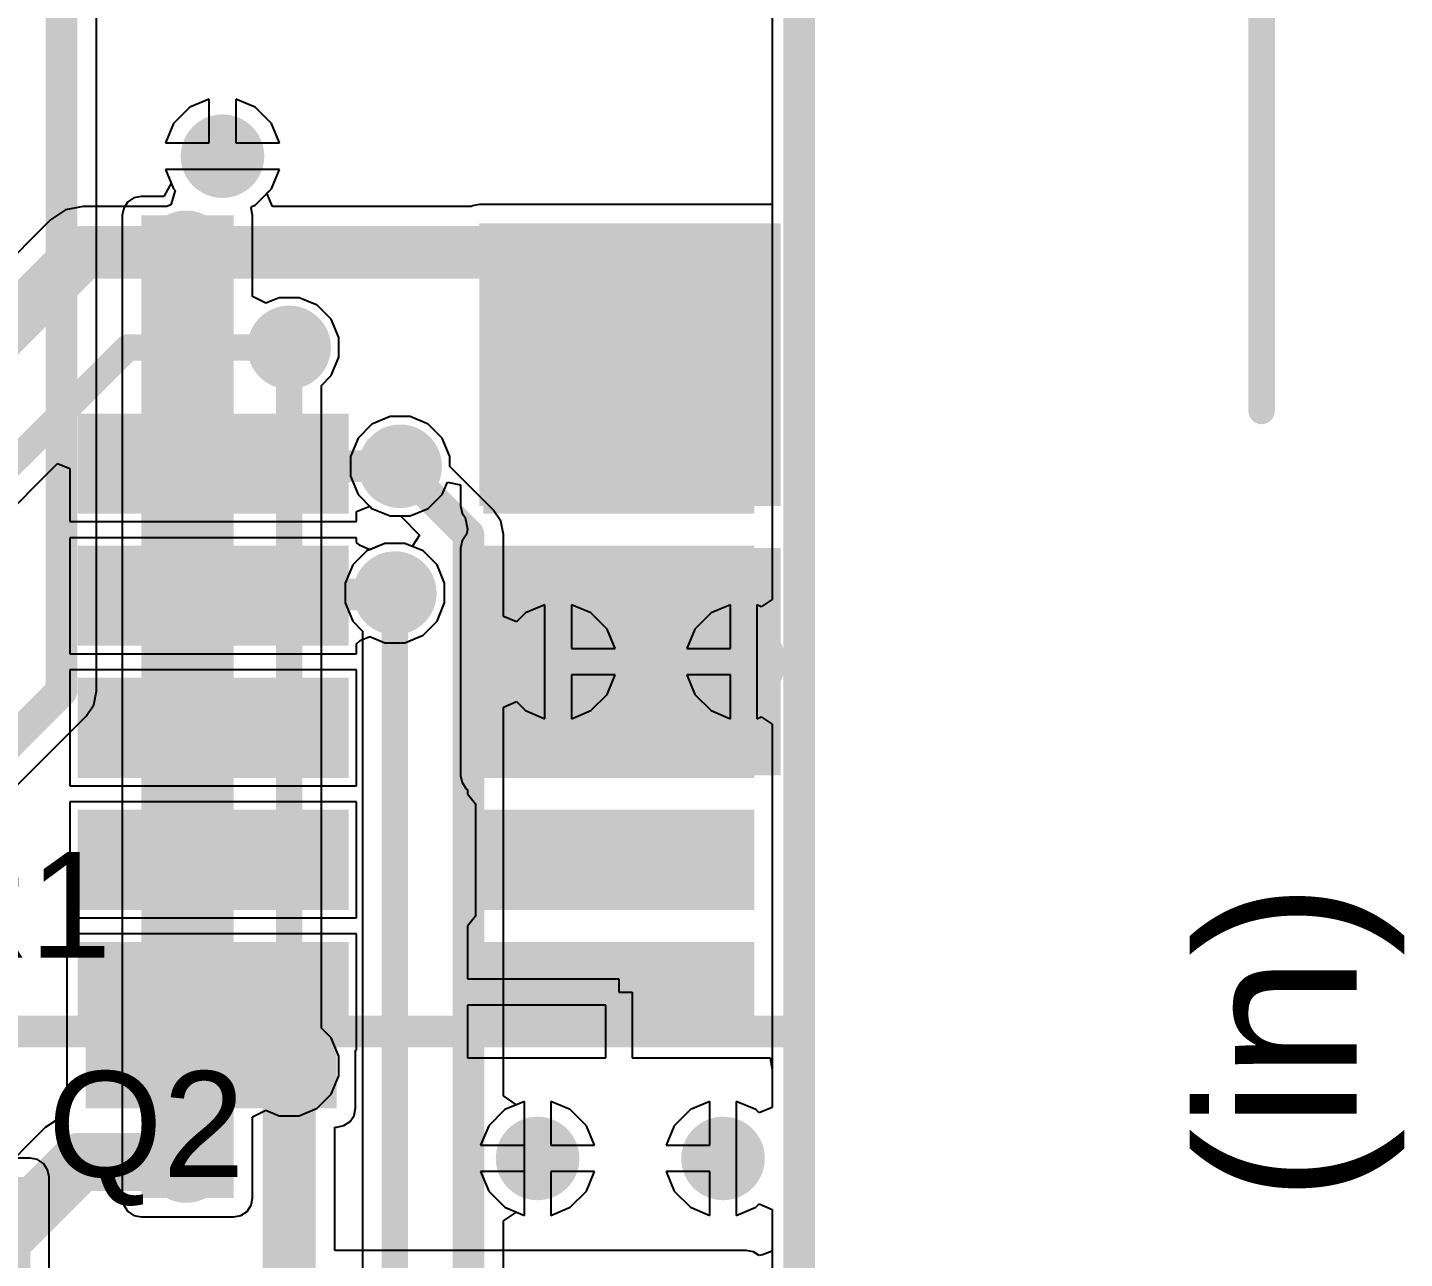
# Model space of a CAD drawing. Header units: millimetres. Extents: x -48 to 200, y -49 to 27.
# Drawn here: x 3.641 to 4.162, y 0.845 to 1.311 of the extents above; entities that cross this region are included whole.
import ezdxf

# ---------------------------------------------------------------- set-up
doc = ezdxf.new("R2010")
doc.units = ezdxf.units.MM
doc.header["$MEASUREMENT"] = 0
for name, color, linetype in [('BottomLayer', 5, 'Continuous'), ('BottomPaste', 16, 'Continuous'), ('BottomSolder', 6, 'Continuous'), ('Mechanical1', 6, 'Continuous'), ('Mechanical2', 216, 'Continuous'), ('TopLayer', 1, 'Continuous'), ('TopOverlay', 2, 'Continuous'), ('TopSolder', 216, 'Continuous'), ('ViaHoleLayer', 16, 'Continuous')]:
    doc.layers.add(name, color=color, linetype=linetype)
doc.styles.add('Arial', font='', dxfattribs={"height": 0.2})
doc.styles.get('Arial').set_extended_font_data('Arial')

# ---------------------------------------------------------------- blocks, each defined once
blk = doc.blocks.new('20021121_00010C4LF__B_50')
at = {"layer": 'BottomLayer'}
for points in [[(-0.11496, 0.12402), (-0.08504, 0.12402), (-0.08504, 0.02953), (-0.11496, 0.02953)], [(-0.06496, 0.12402), (-0.03504, 0.12402), (-0.03504, 0.02953), (-0.06496, 0.02953)], [(-0.01496, 0.12402), (0.01496, 0.12402), (0.01496, 0.02953), (-0.01496, 0.02953)], [(0.03504, 0.12402), (0.06496, 0.12402), (0.06496, 0.02953), (0.03504, 0.02953)], [(0.08504, 0.12402), (0.11496, 0.12402), (0.11496, 0.02953), (0.08504, 0.02953)], [(-0.11496, -0.02953), (-0.08504, -0.02953), (-0.08504, -0.12402), (-0.11496, -0.12402)], [(-0.06496, -0.02953), (-0.03504, -0.02953), (-0.03504, -0.12402), (-0.06496, -0.12402)], [(-0.01496, -0.02953), (0.01496, -0.02953), (0.01496, -0.12402), (-0.01496, -0.12402)], [(0.03504, -0.02953), (0.06496, -0.02953), (0.06496, -0.12402), (0.03504, -0.12402)], [(0.08504, -0.02953), (0.11496, -0.02953), (0.11496, -0.12402), (0.08504, -0.12402)]]:
    blk.add_hatch(color=5, dxfattribs=at).paths.add_polyline_path(points)
at = {"layer": 'BottomPaste'}
for points in [[(-0.11496, 0.12402), (-0.08504, 0.12402), (-0.08504, 0.02953), (-0.11496, 0.02953)], [(-0.06496, 0.12402), (-0.03504, 0.12402), (-0.03504, 0.02953), (-0.06496, 0.02953)], [(-0.01496, 0.12402), (0.01496, 0.12402), (0.01496, 0.02953), (-0.01496, 0.02953)], [(0.03504, 0.12402), (0.06496, 0.12402), (0.06496, 0.02953), (0.03504, 0.02953)], [(0.08504, 0.12402), (0.11496, 0.12402), (0.11496, 0.02953), (0.08504, 0.02953)], [(-0.11496, -0.02953), (-0.08504, -0.02953), (-0.08504, -0.12402), (-0.11496, -0.12402)], [(-0.06496, -0.02953), (-0.03504, -0.02953), (-0.03504, -0.12402), (-0.06496, -0.12402)], [(-0.01496, -0.02953), (0.01496, -0.02953), (0.01496, -0.12402), (-0.01496, -0.12402)], [(0.03504, -0.02953), (0.06496, -0.02953), (0.06496, -0.12402), (0.03504, -0.12402)], [(0.08504, -0.02953), (0.11496, -0.02953), (0.11496, -0.12402), (0.08504, -0.12402)]]:
    blk.add_hatch(color=16, dxfattribs=at).paths.add_polyline_path(points)
at = {"layer": 'BottomSolder'}
for points in [[(-0.11896, 0.12802), (-0.08104, 0.12802), (-0.08104, 0.02553), (-0.11896, 0.02553)], [(-0.06896, 0.12802), (-0.03104, 0.12802), (-0.03104, 0.02553), (-0.06896, 0.02553)], [(-0.01896, 0.12802), (0.01896, 0.12802), (0.01896, 0.02553), (-0.01896, 0.02553)], [(0.03104, 0.12802), (0.06896, 0.12802), (0.06896, 0.02553), (0.03104, 0.02553)], [(0.08104, 0.12802), (0.11896, 0.12802), (0.11896, 0.02553), (0.08104, 0.02553)], [(-0.11896, -0.02553), (-0.08104, -0.02553), (-0.08104, -0.12802), (-0.11896, -0.12802)], [(-0.06896, -0.02553), (-0.03104, -0.02553), (-0.03104, -0.12802), (-0.06896, -0.12802)], [(-0.01896, -0.02553), (0.01896, -0.02553), (0.01896, -0.12802), (-0.01896, -0.12802)], [(0.03104, -0.02553), (0.06896, -0.02553), (0.06896, -0.12802), (0.03104, -0.12802)], [(0.08104, -0.02553), (0.11896, -0.02553), (0.11896, -0.12802), (0.08104, -0.12802)]]:
    blk.add_hatch(color=6, dxfattribs=at).paths.add_polyline_path(points)

msp = doc.modelspace()

# ---------------------------------------------------------------- hatches: boundary and pattern name
at = {"layer": 'BottomLayer'}
h = msp.add_hatch(color=5, dxfattribs=at)
edge = h.paths.add_edge_path()
edge.add_arc((3.71477, 1.26238), 0.01181, 0, 360)
h = msp.add_hatch(color=5, dxfattribs=at)
edge = h.paths.add_edge_path()
edge.add_arc((3.701, 1.226), 0.01181, 0, 360)
for points in [[(3.812, 1.13), (3.926, 1.13), (3.926, 1.237), (3.812, 1.237)], [(3.812, 1.028), (3.926, 1.028), (3.926, 1.114), (3.812, 1.114)], [(3.663, 0.902), (3.758, 0.902), (3.758, 0.96), (3.663, 0.96)]]:
    msp.add_hatch(color=5, dxfattribs=at).paths.add_polyline_path(points)
h = msp.add_hatch(color=5, dxfattribs=at)
edge = h.paths.add_edge_path()
edge.add_arc((3.74, 1.19), 0.01181, 0, 360)
h = msp.add_hatch(color=5, dxfattribs=at)
edge = h.paths.add_edge_path()
edge.add_arc((3.782, 1.145), 0.01181, 0, 360)
h = msp.add_hatch(color=5, dxfattribs=at)
edge = h.paths.add_edge_path()
edge.add_arc((3.78, 1.097), 0.01181, 0, 360)
h = msp.add_hatch(color=5, dxfattribs=at)
edge = h.paths.add_edge_path()
edge.add_arc((3.84181, 1.071), 0.01181, 0, 360)
h = msp.add_hatch(color=5, dxfattribs=at)
edge = h.paths.add_edge_path()
edge.add_arc((3.912, 1.071), 0.01181, 0, 360)
h = msp.add_hatch(color=5, dxfattribs=at)
edge = h.paths.add_edge_path()
edge.add_arc((3.74, 0.918), 0.01181, 0, 360)
h = msp.add_hatch(color=5, dxfattribs=at)
edge = h.paths.add_edge_path()
edge.add_arc((3.701, 0.882), 0.01181, 0, 360)
h = msp.add_hatch(color=5, dxfattribs=at)
edge = h.paths.add_edge_path()
edge.add_arc((3.834, 0.883), 0.01181, 0, 360)
h = msp.add_hatch(color=5, dxfattribs=at)
edge = h.paths.add_edge_path()
edge.add_arc((3.90419, 0.883), 0.01181, 0, 360)
at = {"layer": 'BottomSolder'}
h = msp.add_hatch(color=6, dxfattribs=at)
edge = h.paths.add_edge_path()
edge.add_arc((3.71477, 1.26238), 0.01581, 0, 360)
h = msp.add_hatch(color=6, dxfattribs=at)
edge = h.paths.add_edge_path()
edge.add_arc((3.701, 1.226), 0.01581, 0, 360)
h = msp.add_hatch(color=6, dxfattribs=at)
edge = h.paths.add_edge_path()
edge.add_arc((3.74, 1.19), 0.01581, 0, 360)
h = msp.add_hatch(color=6, dxfattribs=at)
edge = h.paths.add_edge_path()
edge.add_arc((3.782, 1.145), 0.01581, 0, 360)
h = msp.add_hatch(color=6, dxfattribs=at)
edge = h.paths.add_edge_path()
edge.add_arc((3.78, 1.097), 0.01581, 0, 360)
h = msp.add_hatch(color=6, dxfattribs=at)
edge = h.paths.add_edge_path()
edge.add_arc((3.84181, 1.071), 0.01581, 0, 360)
h = msp.add_hatch(color=6, dxfattribs=at)
edge = h.paths.add_edge_path()
edge.add_arc((3.912, 1.071), 0.01581, 0, 360)
h = msp.add_hatch(color=6, dxfattribs=at)
edge = h.paths.add_edge_path()
edge.add_arc((3.74, 0.918), 0.01581, 0, 360)
h = msp.add_hatch(color=6, dxfattribs=at)
edge = h.paths.add_edge_path()
edge.add_arc((3.701, 0.882), 0.01581, 0, 360)
h = msp.add_hatch(color=6, dxfattribs=at)
edge = h.paths.add_edge_path()
edge.add_arc((3.834, 0.883), 0.01581, 0, 360)
h = msp.add_hatch(color=6, dxfattribs=at)
edge = h.paths.add_edge_path()
edge.add_arc((3.90419, 0.883), 0.01581, 0, 360)
at = {"layer": 'TopLayer'}
h = msp.add_hatch(color=1, dxfattribs=at)
edge = h.paths.add_edge_path()
edge.add_arc((3.71477, 1.26238), 0.01181, 0, 360)
for points in [[(3.684, 0.868), (3.719, 0.868), (3.719, 1.24), (3.684, 1.24)], [(3.58, 0.749), (3.642, 0.749), (3.642, 0.876), (3.58, 0.876)]]:
    msp.add_hatch(color=1, dxfattribs=at).paths.add_polyline_path(points)
h = msp.add_hatch(color=1, dxfattribs=at)
edge = h.paths.add_edge_path()
edge.add_arc((3.701, 1.226), 0.01181, 0, 360)
h = msp.add_hatch(color=1, dxfattribs=at)
edge = h.paths.add_edge_path()
edge.add_arc((3.74, 1.19), 0.01181, 0, 360)
h = msp.add_hatch(color=1, dxfattribs=at)
edge = h.paths.add_edge_path()
edge.add_arc((3.782, 1.145), 0.01181, 0, 360)
h = msp.add_hatch(color=1, dxfattribs=at)
edge = h.paths.add_edge_path()
edge.add_arc((3.78, 1.097), 0.01181, 0, 360)
h = msp.add_hatch(color=1, dxfattribs=at)
edge = h.paths.add_edge_path()
edge.add_arc((3.84181, 1.071), 0.01181, 0, 360)
h = msp.add_hatch(color=1, dxfattribs=at)
edge = h.paths.add_edge_path()
edge.add_arc((3.912, 1.071), 0.01181, 0, 360)
h = msp.add_hatch(color=1, dxfattribs=at)
edge = h.paths.add_edge_path()
edge.add_arc((3.74, 0.918), 0.01181, 0, 360)
h = msp.add_hatch(color=1, dxfattribs=at)
edge = h.paths.add_edge_path()
edge.add_arc((3.701, 0.882), 0.01181, 0, 360)
h = msp.add_hatch(color=1, dxfattribs=at)
edge = h.paths.add_edge_path()
edge.add_arc((3.834, 0.883), 0.01181, 0, 360)
h = msp.add_hatch(color=1, dxfattribs=at)
edge = h.paths.add_edge_path()
edge.add_arc((3.90419, 0.883), 0.01181, 0, 360)
at = {"layer": 'TopSolder'}
h = msp.add_hatch(color=216, dxfattribs=at)
edge = h.paths.add_edge_path()
edge.add_arc((3.71477, 1.26238), 0.01581, 0, 360)
h = msp.add_hatch(color=216, dxfattribs=at)
edge = h.paths.add_edge_path()
edge.add_arc((3.701, 1.226), 0.01581, 0, 360)
h = msp.add_hatch(color=216, dxfattribs=at)
edge = h.paths.add_edge_path()
edge.add_arc((3.74, 1.19), 0.01581, 0, 360)
h = msp.add_hatch(color=216, dxfattribs=at)
edge = h.paths.add_edge_path()
edge.add_arc((3.782, 1.145), 0.01581, 0, 360)
h = msp.add_hatch(color=216, dxfattribs=at)
edge = h.paths.add_edge_path()
edge.add_arc((3.78, 1.097), 0.01581, 0, 360)
h = msp.add_hatch(color=216, dxfattribs=at)
edge = h.paths.add_edge_path()
edge.add_arc((3.84181, 1.071), 0.01581, 0, 360)
h = msp.add_hatch(color=216, dxfattribs=at)
edge = h.paths.add_edge_path()
edge.add_arc((3.912, 1.071), 0.01581, 0, 360)
h = msp.add_hatch(color=216, dxfattribs=at)
edge = h.paths.add_edge_path()
edge.add_arc((3.74, 0.918), 0.01581, 0, 360)
h = msp.add_hatch(color=216, dxfattribs=at)
edge = h.paths.add_edge_path()
edge.add_arc((3.701, 0.882), 0.01581, 0, 360)
h = msp.add_hatch(color=216, dxfattribs=at)
edge = h.paths.add_edge_path()
edge.add_arc((3.834, 0.883), 0.01581, 0, 360)
h = msp.add_hatch(color=216, dxfattribs=at)
edge = h.paths.add_edge_path()
edge.add_arc((3.90419, 0.883), 0.01581, 0, 360)
at = {"layer": 'ViaHoleLayer'}
h = msp.add_hatch(color=16, dxfattribs=at)
edge = h.paths.add_edge_path()
edge.add_arc((3.71477, 1.26238), 0.00591, 0, 360)
h = msp.add_hatch(color=16, dxfattribs=at)
edge = h.paths.add_edge_path()
edge.add_arc((3.701, 1.226), 0.00591, 0, 360)
h = msp.add_hatch(color=16, dxfattribs=at)
edge = h.paths.add_edge_path()
edge.add_arc((3.74, 1.19), 0.00591, 0, 360)
h = msp.add_hatch(color=16, dxfattribs=at)
edge = h.paths.add_edge_path()
edge.add_arc((3.782, 1.145), 0.00591, 0, 360)
h = msp.add_hatch(color=16, dxfattribs=at)
edge = h.paths.add_edge_path()
edge.add_arc((3.78, 1.097), 0.00591, 0, 360)
h = msp.add_hatch(color=16, dxfattribs=at)
edge = h.paths.add_edge_path()
edge.add_arc((3.84181, 1.071), 0.00591, 0, 360)
h = msp.add_hatch(color=16, dxfattribs=at)
edge = h.paths.add_edge_path()
edge.add_arc((3.912, 1.071), 0.00591, 0, 360)
h = msp.add_hatch(color=16, dxfattribs=at)
edge = h.paths.add_edge_path()
edge.add_arc((3.74, 0.918), 0.00591, 0, 360)
h = msp.add_hatch(color=16, dxfattribs=at)
edge = h.paths.add_edge_path()
edge.add_arc((3.701, 0.882), 0.00591, 0, 360)
h = msp.add_hatch(color=16, dxfattribs=at)
edge = h.paths.add_edge_path()
edge.add_arc((3.834, 0.883), 0.00591, 0, 360)
h = msp.add_hatch(color=16, dxfattribs=at)
edge = h.paths.add_edge_path()
edge.add_arc((3.90419, 0.883), 0.00591, 0, 360)

# ---------------------------------------------------------------- linework, layer by layer
at = {"layer": 'BottomLayer'}
for p, q in [((3.9228, 1.9208), (3.9228, 1.24414)), ((3.70977, 1.28391), (3.70242, 1.28087)), ((3.70977, 1.26738), (3.70977, 1.28391)), ((3.72713, 1.28087), (3.71977, 1.28391)), ((3.71977, 1.28391), (3.71977, 1.26738)), ((3.70242, 1.28087), (3.69628, 1.27473)), ((3.73326, 1.27473), (3.72713, 1.28087)), ((3.69628, 1.27473), (3.69323, 1.26738)), ((3.73631, 1.26738), (3.73326, 1.27473)), ((3.69323, 1.26738), (3.70977, 1.26738)), ((3.71977, 1.26738), (3.73631, 1.26738)), ((3.73631, 1.25738), (3.69323, 1.25738)), ((3.69323, 1.25738), (3.69628, 1.25002)), ((3.73326, 1.25002), (3.73631, 1.25738)), ((3.69687, 1.24943), (3.69525, 1.24398)), ((3.69628, 1.25002), (3.69687, 1.24943)), ((3.73157, 1.24833), (3.73326, 1.25002)), ((3.73364, 1.24333), (3.73157, 1.24833)), ((3.65537, 1.24201), (3.64974, 1.23826)), ((3.662, 1.24333), (3.65537, 1.24201)), ((3.69369, 1.24333), (3.662, 1.24333)), ((3.69525, 1.24398), (3.69369, 1.24333)), ((3.80888, 1.24333), (3.73364, 1.24333)), ((3.80927, 1.24359), (3.80888, 1.24333)), ((3.812, 1.24414), (3.80927, 1.24359)), ((3.9228, 1.24414), (3.812, 1.24414)), ((3.64974, 1.23826), (3.57091, 1.15943)), ((3.59981, 1.09351), (3.65236, 1.14606)), ((3.65236, 1.14606), (3.65698, 1.14415)), ((3.65698, 1.14415), (3.65698, 1.12404)), ((3.79795, 1.13434), (3.79986, 1.13897)), ((3.79986, 1.13897), (3.80486, 1.13797)), ((3.80486, 1.13797), (3.80486, 1.13)), ((3.79266, 1.12905), (3.79795, 1.13434)), ((3.76547, 1.12785), (3.77047, 1.12992)), ((3.76547, 1.12404), (3.76547, 1.12785)), ((3.77047, 1.12992), (3.77134, 1.12905)), ((3.77134, 1.12905), (3.77826, 1.12619)), ((3.77826, 1.12619), (3.78574, 1.12619)), ((3.78574, 1.12619), (3.79266, 1.12905)), ((3.80486, 1.13), (3.80541, 1.12727)), ((3.80541, 1.12727), (3.80655, 1.12556)), ((3.80655, 1.12556), (3.80747, 1.12124)), ((3.65698, 1.12404), (3.76547, 1.12404)), ((3.80747, 1.12124), (3.80708, 1.11913)), ((3.76547, 1.11796), (3.65698, 1.11796)), ((3.65698, 1.11796), (3.65698, 1.07404)), ((3.76547, 1.11615), (3.76547, 1.11796)), ((3.76686, 1.115), (3.76547, 1.11615)), ((3.77626, 1.11581), (3.77047, 1.11341)), ((3.78374, 1.11581), (3.77626, 1.11581)), ((3.79066, 1.11295), (3.78374, 1.11581)), ((3.80541, 1.11673), (3.80486, 1.114)), ((3.80695, 1.11905), (3.80541, 1.11673)), ((3.80708, 1.11913), (3.80695, 1.11905)), ((3.77047, 1.11341), (3.76686, 1.115)), ((3.79595, 1.10766), (3.79066, 1.11295)), ((3.80486, 1.114), (3.80486, 1.028)), ((3.79881, 1.10074), (3.79595, 1.10766)), ((3.79881, 1.09326), (3.79881, 1.10074)), ((3.79595, 1.08634), (3.79881, 1.09326)), ((3.79066, 1.08105), (3.79595, 1.08634)), ((3.76547, 1.07785), (3.76686, 1.079)), ((3.76686, 1.079), (3.77047, 1.08059)), ((3.77047, 1.08059), (3.77626, 1.07819)), ((3.78374, 1.07819), (3.79066, 1.08105)), ((3.65698, 1.07404), (3.76547, 1.07404)), ((3.76547, 1.07404), (3.76547, 1.07785)), ((3.77626, 1.07819), (3.78374, 1.07819)), ((3.76547, 1.06796), (3.65698, 1.06796)), ((3.65698, 1.06796), (3.65698, 1.02404)), ((3.76547, 1.02404), (3.76547, 1.06796)), ((3.80486, 1.028), (3.80541, 1.02527)), ((3.65698, 1.02404), (3.76547, 1.02404)), ((3.80541, 1.02527), (3.80695, 1.02295)), ((3.80695, 1.02295), (3.80753, 1.02257)), ((3.80753, 1.02257), (3.80753, 1.02104)), ((3.76547, 1.01796), (3.65698, 1.01796)), ((3.65698, 1.01796), (3.65698, 0.97404)), ((3.76547, 0.97404), (3.76547, 1.01796)), ((3.80753, 1.02104), (3.81053, 1.01728)), ((3.81053, 1.01728), (3.81053, 0.97472)), ((3.81053, 0.97472), (3.80753, 0.97096)), ((3.65698, 0.97404), (3.76547, 0.97404)), ((3.80753, 0.97096), (3.80753, 0.97028)), ((3.80753, 0.97028), (3.80753, 0.951)), ((3.76547, 0.96796), (3.65698, 0.96796)), ((3.65698, 0.96796), (3.65698, 0.9636)), ((3.76547, 0.92404), (3.76547, 0.96796)), ((3.65641, 0.96273), (3.65586, 0.96)), ((3.65586, 0.96), (3.65586, 0.902)), ((3.65698, 0.9636), (3.65641, 0.96273)), ((3.80753, 0.951), (3.86477, 0.951)), ((3.86477, 0.951), (3.86477, 0.946)), ((3.86477, 0.946), (3.86977, 0.946)), ((3.86977, 0.946), (3.86977, 0.92104)), ((3.85977, 0.941), (3.80753, 0.941)), ((3.80753, 0.941), (3.80753, 0.92104)), ((3.85977, 0.92104), (3.85977, 0.941)), ((3.76514, 0.902), (3.76514, 0.92404)), ((3.76514, 0.92404), (3.76547, 0.92404)), ((3.80753, 0.92104), (3.85977, 0.92104)), ((3.86977, 0.92104), (3.9178, 0.92104)), ((3.9178, 0.92104), (3.92202, 0.92104)), ((3.92202, 0.92104), (3.9228, 0.91637)), ((3.9228, 0.91637), (3.9228, 0.9023)), ((3.65586, 0.902), (3.65367, 0.89865)), ((3.76459, 0.89927), (3.76514, 0.902)), ((3.82165, 0.90149), (3.81551, 0.89535)), ((3.829, 0.90454), (3.82165, 0.90149)), ((3.829, 0.888), (3.829, 0.90454)), ((3.84635, 0.90149), (3.839, 0.90454)), ((3.839, 0.90454), (3.839, 0.888)), ((3.85249, 0.89535), (3.84635, 0.90149)), ((3.89183, 0.90149), (3.8857, 0.89535)), ((3.89919, 0.90454), (3.89183, 0.90149)), ((3.89919, 0.888), (3.89919, 0.90454)), ((3.91654, 0.90149), (3.90919, 0.90454)), ((3.90919, 0.90454), (3.90919, 0.883)), ((3.9178, 0.90023), (3.91654, 0.90149)), ((3.9228, 0.9023), (3.9178, 0.90023)), ((3.65367, 0.89865), (3.64771, 0.89467)), ((3.76073, 0.89541), (3.76305, 0.89695)), ((3.76305, 0.89695), (3.76459, 0.89927)), ((3.64771, 0.89467), (3.61086, 0.85781)), ((3.75733, 0.84814), (3.75733, 0.89486)), ((3.75733, 0.89486), (3.758, 0.89486)), ((3.758, 0.89486), (3.76073, 0.89541)), ((3.81551, 0.89535), (3.81246, 0.888)), ((3.85554, 0.888), (3.85249, 0.89535)), ((3.8857, 0.89535), (3.88265, 0.888)), ((3.81246, 0.888), (3.829, 0.888)), ((3.839, 0.888), (3.85554, 0.888)), ((3.88265, 0.888), (3.89919, 0.888)), ((3.90919, 0.883), (3.90919, 0.86146)), ((3.829, 0.878), (3.81246, 0.878)), ((3.81246, 0.878), (3.81551, 0.87065)), ((3.829, 0.86146), (3.829, 0.878)), ((3.85554, 0.878), (3.839, 0.878)), ((3.839, 0.878), (3.839, 0.86146)), ((3.85249, 0.87065), (3.85554, 0.878)), ((3.89919, 0.878), (3.88265, 0.878)), ((3.88265, 0.878), (3.8857, 0.87065)), ((3.89919, 0.86146), (3.89919, 0.878)), ((3.81551, 0.87065), (3.82165, 0.86451)), ((3.84635, 0.86451), (3.85249, 0.87065)), ((3.8857, 0.87065), (3.89183, 0.86451)), ((3.91654, 0.86451), (3.9178, 0.86577)), ((3.9178, 0.86577), (3.9228, 0.8637)), ((3.82165, 0.86451), (3.829, 0.86146)), ((3.839, 0.86146), (3.84635, 0.86451)), ((3.89183, 0.86451), (3.89919, 0.86146)), ((3.90919, 0.86146), (3.91654, 0.86451)), ((3.9228, 0.8637), (3.9228, 0.84793)), ((3.913, 0.84814), (3.75733, 0.84814)), ((3.91573, 0.84759), (3.913, 0.84814)), ((3.9178, 0.84621), (3.91573, 0.84759)), ((3.91917, 0.84649), (3.9178, 0.84621)), ((3.9228, 0.84793), (3.91917, 0.84649))]:
    msp.add_line(p, q, dxfattribs=at)
for points, const_width in [([(3.578, 1.142), (3.662, 1.226)], 0.02), ([(3.662, 1.226), (3.699, 1.226)], 0.02), ([(3.699, 1.226), (3.817, 1.226)], 0.02), ([(3.817, 1.226), (3.864, 1.179)], 0.01), ([(3.58181, 1.09281), (3.679, 1.19)], 0.01), ([(3.679, 1.19), (3.74, 1.19)], 0.01), ([(3.864, 1.14677), (3.864, 1.179)], 0.01), ([(3.71123, 1.146), (3.71223, 1.145)], 0.012), ([(3.864, 1.14677), (3.86477, 1.146)], 0.01), ([(3.71223, 1.145), (3.782, 1.145)], 0.012), ([(3.71123, 1.096), (3.71173, 1.0965)], 0.012), ([(3.71173, 1.0965), (3.7795, 1.0965)], 0.012), ([(3.7795, 1.0965), (3.78, 1.097)], 0.012), ([(3.71123, 0.931), (3.712, 0.93023)], 0.012), ([(3.712, 0.918), (3.712, 0.93023)], 0.012), ([(3.74, 0.864), (3.74, 0.918)], 0.02), ([(3.62383, 0.84483), (3.66069, 0.88169)], 0.022), ([(3.66069, 0.88169), (3.70369, 0.88169)], 0.022), ([(3.70369, 0.88169), (3.704, 0.882)], 0.022), ([(3.74, 0.82107), (3.74, 0.864)], 0.02)]:
    msp.add_lwpolyline(points, dxfattribs=dict(at, const_width=const_width))
for points, const_width in [([(3.657, 1.226, 1), (3.667, 1.226, 1)], 0.01), ([(3.657, 1.226, 1), (3.667, 1.226, 1)], 0.01), ([(3.694, 1.226, 1), (3.704, 1.226, 1)], 0.01), ([(3.694, 1.226, 1), (3.704, 1.226, 1)], 0.01), ([(3.812, 1.226, 1), (3.822, 1.226, 1)], 0.01), ([(3.8145, 1.226, 1), (3.8195, 1.226, 1)], 0.005), ([(3.6765, 1.19, 1), (3.6815, 1.19, 1)], 0.005), ([(3.6765, 1.19, 1), (3.6815, 1.19, 1)], 0.005), ([(3.7375, 1.19, 1), (3.7425, 1.19, 1)], 0.005), ([(3.8615, 1.179, 1), (3.8665, 1.179, 1)], 0.005), ([(3.8615, 1.179, 1), (3.8665, 1.179, 1)], 0.005), ([(3.70823, 1.146, 1), (3.71423, 1.146, 1)], 0.006), ([(3.8615, 1.14677, 1), (3.8665, 1.14677, 1)], 0.005), ([(3.8615, 1.14677, 1), (3.8665, 1.14677, 1)], 0.005), ([(3.70923, 1.145, 1), (3.71523, 1.145, 1)], 0.006), ([(3.70923, 1.145, 1), (3.71523, 1.145, 1)], 0.006), ([(3.779, 1.145, 1), (3.785, 1.145, 1)], 0.006), ([(3.86227, 1.146, 1), (3.86727, 1.146, 1)], 0.005), ([(3.70823, 1.096, 1), (3.71423, 1.096, 1)], 0.006), ([(3.70873, 1.0965, 1), (3.71473, 1.0965, 1)], 0.006), ([(3.70873, 1.0965, 1), (3.71473, 1.0965, 1)], 0.006), ([(3.7765, 1.0965, 1), (3.7825, 1.0965, 1)], 0.006), ([(3.7765, 1.0965, 1), (3.7825, 1.0965, 1)], 0.006), ([(3.777, 1.097, 1), (3.783, 1.097, 1)], 0.006), ([(3.70823, 0.931, 1), (3.71423, 0.931, 1)], 0.006), ([(3.709, 0.93023, 1), (3.715, 0.93023, 1)], 0.006), ([(3.709, 0.93023, 1), (3.715, 0.93023, 1)], 0.006), ([(3.735, 0.918, 1), (3.745, 0.918, 1)], 0.01), ([(3.709, 0.918, 1), (3.715, 0.918, 1)], 0.006), ([(3.65519, 0.88169, 1), (3.66619, 0.88169, 1)], 0.011), ([(3.65519, 0.88169, 1), (3.66619, 0.88169, 1)], 0.011), ([(3.69819, 0.88169, 1), (3.70919, 0.88169, 1)], 0.011), ([(3.69819, 0.88169, 1), (3.70919, 0.88169, 1)], 0.011), ([(3.6985, 0.882, 1), (3.7095, 0.882, 1)], 0.011), ([(3.735, 0.864, 1), (3.745, 0.864, 1)], 0.01), ([(3.735, 0.864, 1), (3.745, 0.864, 1)], 0.01)]:
    msp.add_lwpolyline(points, format="xyb", close=True, dxfattribs=dict(at, const_width=const_width))
at = {"layer": 'Mechanical1'}
for points, const_width in [([(4.108, 1.16592), (4.108, 1.931)], 0.01), ([(-0.067, 0.931), (3.933, 0.931)], 0.012)]:
    msp.add_lwpolyline(points, dxfattribs=dict(at, const_width=const_width))
for points, const_width in [([(4.1055, 1.16592, 1), (4.1105, 1.16592, 1)], 0.005), ([(3.93, 0.931, 1), (3.936, 0.931, 1)], 0.006)]:
    msp.add_lwpolyline(points, format="xyb", close=True, dxfattribs=dict(at, const_width=const_width))
at = {"layer": 'Mechanical2', "const_width": 0.012}
msp.add_lwpolyline([(3.933, -0.069), (3.933, 1.931)], dxfattribs=at)
at = {"layer": 'TopLayer'}
for p, q in [((3.9228, 1.9208), (3.9228, 1.09463)), ((3.66707, 1.05981), (3.66707, 1.52519)), ((3.70977, 1.28391), (3.70242, 1.28087)), ((3.70977, 1.26738), (3.70977, 1.28391)), ((3.72713, 1.28087), (3.71977, 1.28391)), ((3.71977, 1.28391), (3.71977, 1.26738)), ((3.70242, 1.28087), (3.69628, 1.27473)), ((3.73326, 1.27473), (3.72713, 1.28087)), ((3.69628, 1.27473), (3.69323, 1.26738)), ((3.73631, 1.26738), (3.73326, 1.27473)), ((3.69323, 1.26738), (3.70977, 1.26738)), ((3.71977, 1.26738), (3.73631, 1.26738)), ((3.73631, 1.25738), (3.69323, 1.25738)), ((3.69323, 1.25738), (3.69541, 1.25214)), ((3.73326, 1.25002), (3.73631, 1.25738)), ((3.69541, 1.25214), (3.69263, 1.24714)), ((3.68127, 1.24659), (3.67895, 1.24505)), ((3.684, 1.24714), (3.68127, 1.24659)), ((3.69263, 1.24714), (3.684, 1.24714)), ((3.72713, 1.24389), (3.73326, 1.25002)), ((3.67741, 1.24273), (3.67686, 1.24)), ((3.67895, 1.24505), (3.67741, 1.24273)), ((3.72559, 1.24273), (3.72577, 1.24333)), ((3.72614, 1.24), (3.72559, 1.24273)), ((3.72577, 1.24333), (3.72713, 1.24389)), ((3.67686, 1.24), (3.67686, 0.868)), ((3.72614, 1.20927), (3.72614, 1.24)), ((3.73114, 1.20669), (3.72614, 1.20927)), ((3.73626, 1.20881), (3.73114, 1.20669)), ((3.74374, 1.20881), (3.73626, 1.20881)), ((3.75066, 1.20595), (3.74374, 1.20881)), ((3.75595, 1.20066), (3.75066, 1.20595)), ((3.75881, 1.19374), (3.75595, 1.20066)), ((3.75881, 1.18626), (3.75881, 1.19374)), ((3.75595, 1.17934), (3.75881, 1.18626)), ((3.75224, 1.17563), (3.75595, 1.17934)), ((3.75224, 0.93237), (3.75224, 1.17563)), ((3.77826, 1.16381), (3.77134, 1.16095)), ((3.78574, 1.16381), (3.77826, 1.16381)), ((3.79266, 1.16095), (3.78574, 1.16381)), ((3.77134, 1.16095), (3.76605, 1.15566)), ((3.79795, 1.15566), (3.79266, 1.16095)), ((3.76605, 1.15566), (3.76319, 1.14874)), ((3.80081, 1.14874), (3.79795, 1.15566)), ((3.76319, 1.14874), (3.76319, 1.14126)), ((3.80081, 1.14493), (3.80081, 1.14874)), ((3.76319, 1.14126), (3.76605, 1.13434)), ((3.81718, 1.12856), (3.80081, 1.14493)), ((3.76605, 1.13434), (3.77134, 1.12905)), ((3.77134, 1.12905), (3.77826, 1.12619)), ((3.77826, 1.12619), (3.78207, 1.12619)), ((3.78207, 1.12619), (3.78936, 1.1189)), ((3.82006, 1.12426), (3.81718, 1.12856)), ((3.82107, 1.11919), (3.82006, 1.12426)), ((3.77626, 1.11581), (3.76934, 1.11295)), ((3.78374, 1.11581), (3.77626, 1.11581)), ((3.78653, 1.11466), (3.78374, 1.11581)), ((3.78936, 1.1189), (3.78653, 1.11466)), ((3.82107, 1.08817), (3.82107, 1.11919)), ((3.76934, 1.11295), (3.76405, 1.10766)), ((3.76405, 1.10766), (3.76119, 1.10074)), ((3.76119, 1.10074), (3.76119, 1.09326)), ((3.9228, 1.09463), (3.91865, 1.09185)), ((3.76119, 1.09326), (3.76405, 1.08634)), ((3.82946, 1.08949), (3.82607, 1.0861)), ((3.83681, 1.09254), (3.82946, 1.08949)), ((3.83681, 1.071), (3.83681, 1.09254)), ((3.85417, 1.08949), (3.84681, 1.09254)), ((3.84681, 1.09254), (3.84681, 1.076)), ((3.8603, 1.08335), (3.85417, 1.08949)), ((3.89965, 1.08949), (3.89351, 1.08335)), ((3.907, 1.09254), (3.89965, 1.08949)), ((3.907, 1.076), (3.907, 1.09254)), ((3.91865, 1.09185), (3.917, 1.09254)), ((3.917, 1.09254), (3.917, 1.071)), ((3.76405, 1.08634), (3.76776, 1.08263)), ((3.82607, 1.0861), (3.82107, 1.08817)), ((3.76776, 1.08263), (3.76776, 0.83707)), ((3.86335, 1.076), (3.8603, 1.08335)), ((3.89351, 1.08335), (3.89046, 1.076)), ((3.84681, 1.076), (3.86335, 1.076)), ((3.89046, 1.076), (3.907, 1.076)), ((3.83681, 1.04946), (3.83681, 1.071)), ((3.917, 1.071), (3.917, 1.04946)), ((3.86335, 1.066), (3.84681, 1.066)), ((3.84681, 1.066), (3.84681, 1.04946)), ((3.8603, 1.05865), (3.86335, 1.066)), ((3.907, 1.066), (3.89046, 1.066)), ((3.89046, 1.066), (3.89351, 1.05865)), ((3.907, 1.04946), (3.907, 1.066)), ((3.66606, 1.05474), (3.66707, 1.05981)), ((3.85417, 1.05251), (3.8603, 1.05865)), ((3.89351, 1.05865), (3.89965, 1.05251)), ((3.66318, 1.05044), (3.66606, 1.05474)), ((3.82107, 1.05383), (3.82607, 1.0559)), ((3.82107, 0.90666), (3.82107, 1.05383)), ((3.82607, 1.0559), (3.82946, 1.05251)), ((3.61837, 1.00563), (3.66318, 1.05044)), ((3.82946, 1.05251), (3.83681, 1.04946)), ((3.84681, 1.04946), (3.85417, 1.05251)), ((3.89965, 1.05251), (3.907, 1.04946)), ((3.917, 1.04946), (3.91865, 1.05015)), ((3.91865, 1.05015), (3.9228, 1.04737)), ((3.9228, 1.04737), (3.9228, 0.9023)), ((3.75595, 0.92866), (3.75224, 0.93237)), ((3.75881, 0.92174), (3.75595, 0.92866)), ((3.75881, 0.91426), (3.75881, 0.92174)), ((3.75595, 0.90734), (3.75881, 0.91426)), ((3.75066, 0.90205), (3.75595, 0.90734)), ((3.82607, 0.90332), (3.82107, 0.90666)), ((3.74374, 0.89919), (3.75066, 0.90205)), ((3.829, 0.90454), (3.82607, 0.90332)), ((3.829, 0.883), (3.829, 0.90454)), ((3.84635, 0.90149), (3.839, 0.90454)), ((3.839, 0.90454), (3.839, 0.888)), ((3.85249, 0.89535), (3.84635, 0.90149)), ((3.89183, 0.90149), (3.8857, 0.89535)), ((3.89919, 0.90454), (3.89183, 0.90149)), ((3.89919, 0.888), (3.89919, 0.90454)), ((3.91654, 0.90149), (3.90919, 0.90454)), ((3.90919, 0.90454), (3.90919, 0.883)), ((3.9178, 0.90023), (3.91654, 0.90149)), ((3.9228, 0.9023), (3.9178, 0.90023)), ((3.72614, 0.89873), (3.73114, 0.90131)), ((3.72614, 0.868), (3.72614, 0.89873)), ((3.73114, 0.90131), (3.73626, 0.89919)), ((3.73626, 0.89919), (3.74374, 0.89919)), ((3.85554, 0.888), (3.85249, 0.89535)), ((3.8857, 0.89535), (3.88265, 0.888)), ((3.839, 0.888), (3.85554, 0.888)), ((3.88265, 0.888), (3.89919, 0.888)), ((3.642, 0.88314), (3.58, 0.88314)), ((3.64473, 0.88259), (3.642, 0.88314)), ((3.64705, 0.88105), (3.64473, 0.88259)), ((3.64859, 0.87873), (3.64705, 0.88105)), ((3.829, 0.86146), (3.829, 0.883)), ((3.90919, 0.883), (3.90919, 0.86146)), ((3.64914, 0.876), (3.64859, 0.87873)), ((3.64914, 0.749), (3.64914, 0.876)), ((3.85554, 0.878), (3.839, 0.878)), ((3.839, 0.878), (3.839, 0.86146)), ((3.85249, 0.87065), (3.85554, 0.878)), ((3.89919, 0.878), (3.88265, 0.878)), ((3.88265, 0.878), (3.8857, 0.87065)), ((3.89919, 0.86146), (3.89919, 0.878)), ((3.84635, 0.86451), (3.85249, 0.87065)), ((3.8857, 0.87065), (3.89183, 0.86451)), ((3.67686, 0.868), (3.67741, 0.86527)), ((3.67741, 0.86527), (3.67895, 0.86295)), ((3.72405, 0.86295), (3.72559, 0.86527)), ((3.72559, 0.86527), (3.72614, 0.868)), ((3.91654, 0.86451), (3.9178, 0.86577)), ((3.9178, 0.86577), (3.9228, 0.8637)), ((3.67895, 0.86295), (3.68127, 0.86141)), ((3.68127, 0.86141), (3.684, 0.86086)), ((3.684, 0.86086), (3.719, 0.86086)), ((3.719, 0.86086), (3.72173, 0.86141)), ((3.72173, 0.86141), (3.72405, 0.86295)), ((3.82107, 0.85934), (3.82607, 0.86268)), ((3.82607, 0.86268), (3.829, 0.86146)), ((3.839, 0.86146), (3.84635, 0.86451)), ((3.89183, 0.86451), (3.89919, 0.86146)), ((3.90919, 0.86146), (3.91654, 0.86451)), ((3.9228, 0.8637), (3.9228, -0.0588)), ((3.82107, 0.64181), (3.82107, 0.85934))]:
    msp.add_line(p, q, dxfattribs=at)
for points, const_width in [([(3.65381, 1.05981), (3.65381, 1.52519)], 0.012), ([(3.74, 0.918), (3.74, 1.19)], 0.01), ([(3.782, 1.145), (3.80781, 1.11919)], 0.012), ([(3.80781, 0.64181), (3.80781, 1.11919)], 0.012), ([(3.78, 0.832), (3.78, 1.097)], 0.01), ([(3.609, 1.015), (3.65381, 1.05981)], 0.012)]:
    msp.add_lwpolyline(points, dxfattribs=dict(at, const_width=const_width))
for points, const_width in [([(3.7375, 1.19, 1), (3.7425, 1.19, 1)], 0.005), ([(3.779, 1.145, 1), (3.785, 1.145, 1)], 0.006), ([(3.80481, 1.11919, 1), (3.81081, 1.11919, 1)], 0.006), ([(3.80481, 1.11919, 1), (3.81081, 1.11919, 1)], 0.006), ([(3.7775, 1.097, 1), (3.7825, 1.097, 1)], 0.005), ([(3.65081, 1.05981, 1), (3.65681, 1.05981, 1)], 0.006), ([(3.65081, 1.05981, 1), (3.65681, 1.05981, 1)], 0.006), ([(3.7375, 0.918, 1), (3.7425, 0.918, 1)], 0.005)]:
    msp.add_lwpolyline(points, format="xyb", close=True, dxfattribs=dict(at, const_width=const_width))

# ---------------------------------------------------------------- block references
at = {"rotation": 270}
msp.add_blockref('20021121_00010C4LF__B_50', (3.788, 1.046), dxfattribs=at)

# ---------------------------------------------------------------- texts
at = {"layer": 'Mechanical1', "style": 'Arial'}
msp.add_text('2.00 (in)', height=0.06, rotation=90, dxfattribs=at).set_placement((4.14399, 0.68008))
at = {"layer": 'TopOverlay', "style": 'Arial'}
for s, p in [('R1', (3.60134, 0.95901)), ('Q2', (3.64868, 0.87601))]:
    msp.add_text(s, height=0.04, dxfattribs=at).set_placement(p)

doc.saveas('drawing.dxf')
